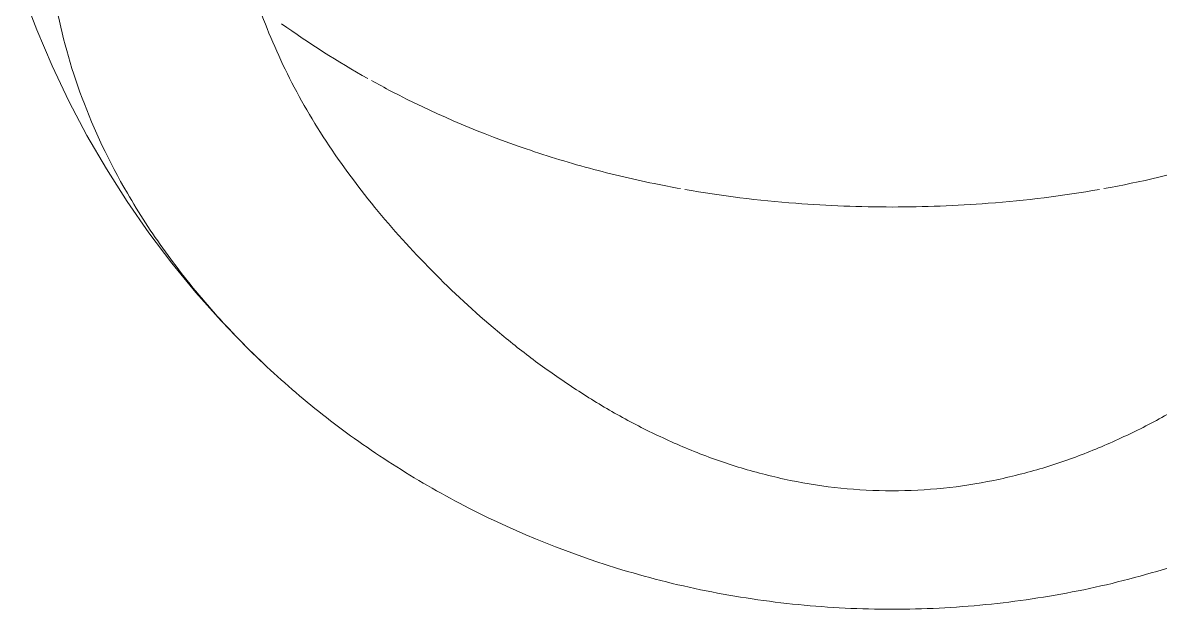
# Model space of a CAD drawing. Header units: millimetres. Extents: x -4000 to 187956, y -58990 to 162485.
# Drawn here: x 156953.5 to 157163.7, y 1588.5 to 1696.9 of the extents above; entities that cross this region are included whole.
import ezdxf

# ---------------------------------------------------------------- set-up
doc = ezdxf.new("R2010")
doc.units = ezdxf.units.MM
doc.layers.add('P-SANR-FIXT', color=6, linetype='Continuous', lineweight=9)

# ---------------------------------------------------------------- blocks, each defined once
blk = doc.blocks.new('C307 - C307-V893-FFS - TANG 1')
at = {"layer": 'P-SANR-FIXT', "color": 250, "flags": 128}
blk.add_lwpolyline([(160.65, 196.08), (158.07, 202.87), (155.23, 209.53), (152.13, 216.04), (148.78, 222.39), (145.19, 228.58), (141.37, 234.58), (137.33, 240.4), (133.08, 246.02), (128.63, 251.43), (123.99, 256.64), (119.17, 261.63), (116.29, 264.42)], dxfattribs=at)
at = {"layer": 'P-SANR-FIXT', "color": 250}
for points in [[(-50.95, 302.34), (-45.5, 304.02), (-34.45, 306.83), (-17.31, 309.39), (-5.8, 309.96), (0, 309.96)], [(0, 309.96), (5.81, 309.96), (17.34, 309.39), (34.46, 306.83), (45.5, 304.02), (50.95, 302.34)], [(121.01, 182.09), (120.44, 186.39), (118.49, 195.12), (113.31, 208.47), (106, 221.88), (99.68, 230.6), (96.2, 234.93)]]:
    blk.add_open_spline(points, degree=3, dxfattribs=at)
for points, knots in [([(50.95, 302.34), (61.19, 299.14), (75.65, 293.16), (91.12, 284.07), (99.35, 278.47), (105.29, 274.01), (110.93, 269.35), (118, 262.96), (126.12, 254.5), (134.5, 243.97), (142.95, 230.92), (150.27, 215.45), (155.07, 197.95), (156.36, 181.06), (155.01, 170.51), (153.77, 165.4)], [-1, -1, -1, -1, -0.861111, -0.791667, -0.756944, -0.722222, -0.6875, -0.652778, -0.583333, -0.513889, -0.444444, -0.333333, -0.222222, -0.111111, 0, 0, 0, 0]), ([(96.2, 234.93), (92.96, 238.94), (85.96, 246.76), (76, 256.16), (68.32, 262.34), (63.73, 265.75), (60.17, 268.2), (56.51, 270.58), (52.74, 272.88), (48.87, 275.07), (44.89, 277.11), (40.79, 279.02), (36.59, 280.82), (32.28, 282.46), (27.89, 283.88), (23.41, 285.11), (17.29, 286.53), (9.53, 287.75), (0.02, 288.2), (-9.5, 287.76), (-17.27, 286.53), (-23.39, 285.11), (-27.89, 283.89), (-32.28, 282.46), (-36.58, 280.82), (-40.79, 279.02), (-44.89, 277.11), (-48.87, 275.07), (-52.74, 272.88), (-56.51, 270.58), (-60.78, 267.81), (-65.48, 264.51), (-70.52, 260.58), (-75.36, 256.56), (-79.96, 252.4), (-84.33, 248.13), (-89.91, 242.38), (-93.77, 237.94), (-96.2, 234.93)], [0, 0, 0, 0, 0.076923, 0.153846, 0.192308, 0.211538, 0.230769, 0.25, 0.269231, 0.288462, 0.307692, 0.326923, 0.346154, 0.365385, 0.384615, 0.403846, 0.423077, 0.461538, 0.5, 0.538462, 0.576923, 0.596154, 0.615385, 0.634615, 0.653846, 0.673077, 0.692308, 0.711538, 0.730769, 0.75, 0.769231, 0.798077, 0.826923, 0.855769, 0.884615, 0.913462, 0.942308, 1, 1, 1, 1])]:
    blk.add_open_spline(points, degree=3, knots=knots, dxfattribs=at)
at = {"layer": 'P-SANR-FIXT', "color": 253}
for points in [[(-17.78, 234.93), (-14.82, 235.16), (-8.9, 235.5), (-2.97, 235.62), (0, 235.62)], [(0, 235.62), (2.97, 235.62), (8.9, 235.5), (14.82, 235.16), (17.78, 234.93)], [(-38.31, 232.36), (-31.54, 233.56), (-24.71, 234.41), (-17.78, 234.93)], [(17.78, 234.93), (24.71, 234.41), (31.55, 233.55), (38.32, 232.36)], [(96.88, 211.88), (102.48, 208.75), (107.8, 205.35), (112.81, 201.74)]]:
    blk.add_open_spline(points, degree=3, dxfattribs=at)
for points, knots in [([(-96.23, 212.24), (-90.66, 215.32), (-78.76, 221.07), (-59.56, 227.83), (-45.92, 230.99), (-39.1, 232.22)], [-0.440085, -0.440085, -0.440085, -0.440085, -0.3333333, -0.2222222, -0.1127431, -0.1127431, -0.1127431, -0.1127431]), ([(39.1, 232.22), (40.72, 231.93), (46.64, 230.79), (56.78, 228.38), (73.34, 223.19), (86.43, 217.52), (95, 212.92), (96.23, 212.24)], [-0.8871439, -0.8871439, -0.8871439, -0.8871439, -0.8611111, -0.7916667, -0.7222222, -0.5833333, -0.5597256, -0.5597256, -0.5597256, -0.5597256])]:
    blk.add_open_spline(points, degree=3, knots=knots, dxfattribs=at)
blk = doc.blocks.new('C307 - C307-V946-FFS - TANG 1')
at = {"layer": 'P-SANR-FIXT', "color": 250, "flags": 128}
blk.add_lwpolyline([(160.65, 196.08), (158.07, 202.87), (155.23, 209.53), (152.13, 216.04), (148.78, 222.39), (145.19, 228.58), (141.37, 234.58), (137.33, 240.4), (133.08, 246.02), (128.63, 251.43), (123.99, 256.64), (119.17, 261.63), (116.29, 264.42)], dxfattribs=at)
at = {"layer": 'P-SANR-FIXT', "color": 250}
for points in [[(-50.95, 302.34), (-45.5, 304.02), (-34.45, 306.83), (-17.31, 309.39), (-5.8, 309.96), (0, 309.96)], [(0, 309.96), (5.81, 309.96), (17.34, 309.39), (34.46, 306.83), (45.5, 304.02), (50.95, 302.34)], [(121.01, 182.09), (120.44, 186.39), (118.49, 195.12), (113.31, 208.47), (106, 221.88), (99.68, 230.6), (96.2, 234.93)]]:
    blk.add_open_spline(points, degree=3, dxfattribs=at)
for points, knots in [([(50.95, 302.34), (61.19, 299.14), (75.65, 293.16), (91.12, 284.07), (99.35, 278.47), (105.29, 274.01), (110.93, 269.35), (118, 262.96), (126.12, 254.5), (134.5, 243.97), (142.95, 230.92), (150.27, 215.45), (155.07, 197.95), (156.36, 181.06), (155.01, 170.51), (153.77, 165.4)], [-1, -1, -1, -1, -0.861111, -0.791667, -0.756944, -0.722222, -0.6875, -0.652778, -0.583333, -0.513889, -0.444444, -0.333333, -0.222222, -0.111111, 0, 0, 0, 0]), ([(96.2, 234.93), (92.96, 238.94), (85.96, 246.76), (76, 256.16), (68.32, 262.34), (63.73, 265.75), (60.17, 268.2), (56.51, 270.58), (52.74, 272.88), (48.87, 275.07), (44.89, 277.11), (40.79, 279.02), (36.59, 280.82), (32.28, 282.46), (27.89, 283.88), (23.41, 285.11), (17.29, 286.53), (9.53, 287.75), (0.02, 288.2), (-9.5, 287.76), (-17.27, 286.53), (-23.39, 285.11), (-27.89, 283.89), (-32.28, 282.46), (-36.58, 280.82), (-40.79, 279.02), (-44.89, 277.11), (-48.87, 275.07), (-52.74, 272.88), (-56.51, 270.58), (-60.78, 267.81), (-65.48, 264.51), (-70.52, 260.58), (-75.36, 256.56), (-79.96, 252.4), (-84.33, 248.13), (-89.91, 242.38), (-93.77, 237.94), (-96.2, 234.93)], [0, 0, 0, 0, 0.076923, 0.153846, 0.192308, 0.211538, 0.230769, 0.25, 0.269231, 0.288462, 0.307692, 0.326923, 0.346154, 0.365385, 0.384615, 0.403846, 0.423077, 0.461538, 0.5, 0.538462, 0.576923, 0.596154, 0.615385, 0.634615, 0.653846, 0.673077, 0.692308, 0.711538, 0.730769, 0.75, 0.769231, 0.798077, 0.826923, 0.855769, 0.884615, 0.913462, 0.942308, 1, 1, 1, 1])]:
    blk.add_open_spline(points, degree=3, knots=knots, dxfattribs=at)
at = {"layer": 'P-SANR-FIXT', "color": 253}
for points in [[(-17.78, 234.93), (-14.82, 235.16), (-8.9, 235.5), (-2.97, 235.62), (0, 235.62)], [(0, 235.62), (2.97, 235.62), (8.9, 235.5), (14.82, 235.16), (17.78, 234.93)], [(-38.31, 232.36), (-31.54, 233.56), (-24.71, 234.41), (-17.78, 234.93)], [(17.78, 234.93), (24.71, 234.41), (31.55, 233.55), (38.32, 232.36)], [(96.88, 211.88), (102.48, 208.75), (107.8, 205.35), (112.81, 201.74)]]:
    blk.add_open_spline(points, degree=3, dxfattribs=at)
for points, knots in [([(-96.23, 212.24), (-90.66, 215.32), (-78.76, 221.07), (-59.56, 227.83), (-45.92, 230.99), (-39.1, 232.22)], [-0.440085, -0.440085, -0.440085, -0.440085, -0.3333333, -0.2222222, -0.1127431, -0.1127431, -0.1127431, -0.1127431]), ([(39.1, 232.22), (40.72, 231.93), (46.64, 230.79), (56.78, 228.38), (73.34, 223.19), (86.43, 217.52), (95, 212.92), (96.23, 212.24)], [-0.8871439, -0.8871439, -0.8871439, -0.8871439, -0.8611111, -0.7916667, -0.7222222, -0.5833333, -0.5597256, -0.5597256, -0.5597256, -0.5597256])]:
    blk.add_open_spline(points, degree=3, knots=knots, dxfattribs=at)
blk = doc.blocks.new('CMF2_NHAXUONG_A_rvt-1-FFS - TANG 1')
at = {"layer": 'P-SANR-FIXT', "color": 250, "lineweight": 9, "rotation": 180}
for name in ['C307 - C307-V893-FFS - TANG 1', 'C307 - C307-V946-FFS - TANG 1']:
    blk.add_blockref(name, (157114.14, 1898.5), dxfattribs=at)

msp = doc.modelspace()

# ---------------------------------------------------------------- block references
at = {"lineweight": 5}
msp.add_blockref('CMF2_NHAXUONG_A_rvt-1-FFS - TANG 1', (0, 0), dxfattribs=at)

doc.saveas('drawing.dxf')
